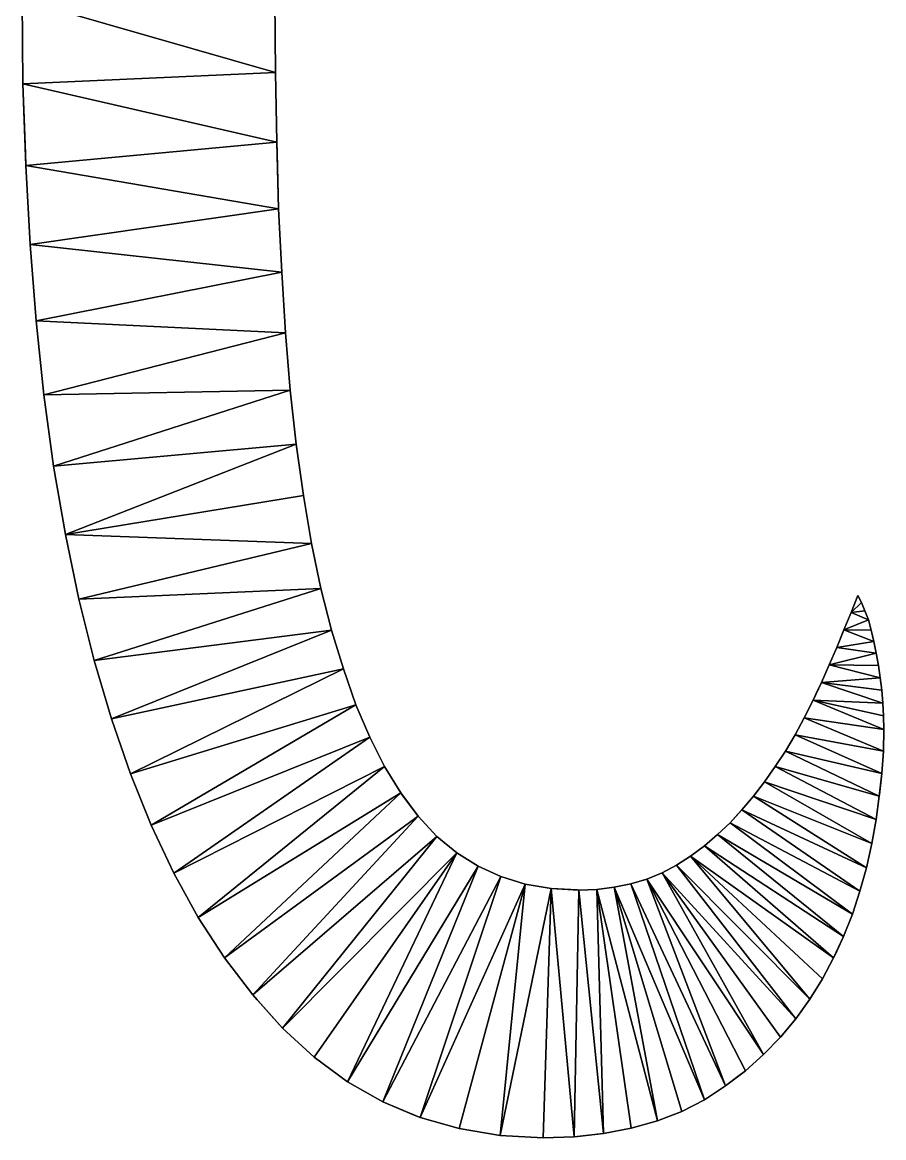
# Model space of a CAD drawing. Extents: x -29.1 to 29.1, y -25 to 25.
# Drawn here: x -15.086 to -12.334, y 3 to 6.562 of the extents above; entities that cross this region are included whole.
import ezdxf

# ---------------------------------------------------------------- set-up
doc = ezdxf.new("R2010")
doc.units = 0
doc.header["$MEASUREMENT"] = 0
doc.layers.add('ConstrLine', color=7, linetype='Continuous')
doc.layers.add('ObjLayer', color=2, linetype='Continuous')

msp = doc.modelspace()

# ---------------------------------------------------------------- linework, layer by layer
at = {"layer": 'ConstrLine'}
for points in [[(-14.277, 6.402, 5), (-14.279, 6.635, 5), (-15.086, 6.635, 5)], [(-15.084, 6.366, 5), (-14.277, 6.402, 5), (-15.086, 6.635, 5)], [(-15.086, 6.635, 4), (-15.084, 6.366, 4), (-15.084, 6.366, 5)], [(-15.086, 6.635, 4), (-15.084, 6.366, 5), (-15.086, 6.635, 5)], [(-14.279, 6.635, 4), (-14.279, 6.635, 5), (-14.277, 6.402, 5)], [(-14.279, 6.635, 4), (-14.277, 6.402, 5), (-14.277, 6.402, 4)], [(-14.273, 6.18, 5), (-14.277, 6.402, 5), (-15.084, 6.366, 5)], [(-14.277, 6.402, 4), (-14.277, 6.402, 5), (-14.273, 6.18, 5)], [(-14.277, 6.402, 4), (-14.273, 6.18, 5), (-14.273, 6.18, 4)], [(-15.084, 6.366, 5), (-15.075, 6.105, 5), (-14.273, 6.18, 5)], [(-15.084, 6.366, 4), (-15.0763, 6.144, 4), (-15.084, 6.366, 5)], [(-15.0763, 6.144, 4), (-15.075, 6.105, 5), (-15.084, 6.366, 5)], [(-14.267, 5.967, 5), (-14.273, 6.18, 5), (-15.075, 6.105, 5)], [(-14.273, 6.18, 4), (-14.273, 6.18, 5), (-14.272, 6.144, 4)], [(-14.273, 6.18, 5), (-14.267, 5.967, 5), (-14.272, 6.144, 4)], [(-15.0763, 6.144, 4), (-15.075, 6.105, 4), (-15.075, 6.105, 5)], [(-14.267, 5.967, 4), (-14.272, 6.144, 4), (-14.267, 5.967, 5)], [(-15.075, 6.105, 5), (-15.061, 5.853, 5), (-14.267, 5.967, 5)], [(-15.075, 6.105, 4), (-15.061, 5.853, 4), (-15.061, 5.853, 5)], [(-15.075, 6.105, 4), (-15.061, 5.853, 5), (-15.075, 6.105, 5)], [(-14.257, 5.764, 5), (-14.267, 5.967, 5), (-15.061, 5.853, 5)], [(-14.267, 5.967, 4), (-14.267, 5.967, 5), (-14.257, 5.764, 5)], [(-14.267, 5.967, 4), (-14.257, 5.764, 5), (-14.257, 5.764, 4)], [(-15.061, 5.853, 5), (-15.042, 5.609, 5), (-14.257, 5.764, 5)], [(-15.061, 5.853, 4), (-15.042, 5.609, 4), (-15.042, 5.609, 5)], [(-15.061, 5.853, 4), (-15.042, 5.609, 5), (-15.061, 5.853, 5)], [(-14.245, 5.571, 5), (-14.257, 5.764, 5), (-15.042, 5.609, 5)], [(-14.257, 5.764, 4), (-14.257, 5.764, 5), (-14.245, 5.571, 5)], [(-14.257, 5.764, 4), (-14.245, 5.571, 5), (-14.245, 5.571, 4)], [(-15.042, 5.609, 5), (-15.017, 5.373, 5), (-14.245, 5.571, 5)], [(-15.042, 5.609, 4), (-15.017, 5.373, 4), (-15.017, 5.373, 5)], [(-15.042, 5.609, 4), (-15.017, 5.373, 5), (-15.042, 5.609, 5)], [(-14.23, 5.388, 5), (-14.245, 5.571, 5), (-15.017, 5.373, 5)], [(-14.245, 5.571, 4), (-14.245, 5.571, 5), (-14.23, 5.388, 5)], [(-14.245, 5.571, 4), (-14.23, 5.388, 5), (-14.23, 5.388, 4)], [(-15.017, 5.373, 5), (-14.986, 5.145, 5), (-14.23, 5.388, 5)], [(-14.211, 5.215, 5), (-14.23, 5.388, 5), (-14.986, 5.145, 5)], [(-14.23, 5.388, 4), (-14.23, 5.388, 5), (-14.211, 5.215, 5)], [(-14.23, 5.388, 4), (-14.211, 5.215, 5), (-14.211, 5.215, 4)], [(-15.017, 5.373, 4), (-14.986, 5.145, 4), (-14.986, 5.145, 5)], [(-15.017, 5.373, 4), (-14.986, 5.145, 5), (-15.017, 5.373, 5)], [(-14.986, 5.145, 5), (-14.948, 4.927, 5), (-14.211, 5.215, 5)], [(-14.188, 5.051, 5), (-14.211, 5.215, 5), (-14.948, 4.927, 5)], [(-14.211, 5.215, 4), (-14.211, 5.215, 5), (-14.188, 5.051, 5)], [(-14.211, 5.215, 4), (-14.188, 5.051, 5), (-14.188, 5.051, 4)], [(-14.986, 5.145, 4), (-14.948, 4.927, 4), (-14.948, 4.927, 5)], [(-14.986, 5.145, 4), (-14.948, 4.927, 5), (-14.986, 5.145, 5)], [(-14.162, 4.898, 5), (-14.188, 5.051, 5), (-14.948, 4.927, 5)], [(-14.188, 5.051, 4), (-14.188, 5.051, 5), (-14.162, 4.898, 5)], [(-14.188, 5.051, 4), (-14.162, 4.898, 5), (-14.162, 4.898, 4)], [(-14.948, 4.927, 5), (-14.905, 4.72, 5), (-14.162, 4.898, 5)], [(-14.948, 4.927, 4), (-14.905, 4.72, 4), (-14.905, 4.72, 5)], [(-14.948, 4.927, 4), (-14.905, 4.72, 5), (-14.948, 4.927, 5)], [(-14.132, 4.754, 5), (-14.162, 4.898, 5), (-14.905, 4.72, 5)], [(-14.162, 4.898, 4), (-14.162, 4.898, 5), (-14.132, 4.754, 5)], [(-14.162, 4.898, 4), (-14.132, 4.754, 5), (-14.132, 4.754, 4)], [(-14.905, 4.72, 5), (-14.856, 4.524, 5), (-14.132, 4.754, 5)], [(-14.098, 4.621, 5), (-14.132, 4.754, 5), (-14.856, 4.524, 5)], [(-14.132, 4.754, 4), (-14.132, 4.754, 5), (-14.098, 4.621, 5)], [(-14.132, 4.754, 4), (-14.098, 4.621, 5), (-14.098, 4.621, 4)], [(-14.905, 4.72, 4), (-14.856, 4.524, 4), (-14.856, 4.524, 5)], [(-14.905, 4.72, 4), (-14.856, 4.524, 5), (-14.905, 4.72, 5)], [(-12.417, 4.732, 5), (-12.438, 4.677, 5), (-12.405, 4.709, 5)], [(-12.417, 4.732, 4), (-12.438, 4.677, 4), (-12.438, 4.677, 5)], [(-12.417, 4.732, 4), (-12.438, 4.677, 5), (-12.417, 4.732, 5)], [(-12.405, 4.709, 5), (-12.438, 4.677, 5), (-12.394, 4.683, 5)], [(-12.417, 4.732, 4), (-12.417, 4.732, 5), (-12.405, 4.709, 5)], [(-12.417, 4.732, 4), (-12.405, 4.709, 5), (-12.405, 4.709, 4)], [(-12.405, 4.709, 4), (-12.405, 4.709, 5), (-12.394, 4.683, 5)], [(-12.405, 4.709, 4), (-12.394, 4.683, 5), (-12.394, 4.683, 4)], [(-12.438, 4.677, 5), (-12.461, 4.622, 5), (-12.383, 4.654, 5)], [(-12.438, 4.677, 4), (-12.461, 4.622, 4), (-12.461, 4.622, 5)], [(-12.438, 4.677, 4), (-12.461, 4.622, 5), (-12.438, 4.677, 5)], [(-12.394, 4.683, 5), (-12.438, 4.677, 5), (-12.383, 4.654, 5)], [(-12.394, 4.683, 4), (-12.394, 4.683, 5), (-12.383, 4.654, 5)], [(-12.394, 4.683, 4), (-12.383, 4.654, 5), (-12.383, 4.654, 4)], [(-12.374, 4.621, 5), (-12.383, 4.654, 5), (-12.461, 4.622, 5)], [(-12.383, 4.654, 4), (-12.383, 4.654, 5), (-12.374, 4.621, 5)], [(-12.383, 4.654, 4), (-12.374, 4.621, 5), (-12.374, 4.621, 4)], [(-14.856, 4.524, 5), (-14.801, 4.338, 5), (-14.098, 4.621, 5)], [(-14.06, 4.497, 5), (-14.098, 4.621, 5), (-14.801, 4.338, 5)], [(-14.098, 4.621, 4), (-14.098, 4.621, 5), (-14.06, 4.497, 5)], [(-14.098, 4.621, 4), (-14.06, 4.497, 5), (-14.06, 4.497, 4)], [(-12.484, 4.566, 5), (-12.366, 4.585, 5), (-12.461, 4.622, 5)], [(-12.484, 4.566, 5), (-12.461, 4.622, 5), (-12.4668, 4.608, 4)], [(-12.4668, 4.608, 4), (-12.484, 4.566, 4), (-12.484, 4.566, 5)], [(-12.461, 4.622, 4), (-12.4668, 4.608, 4), (-12.461, 4.622, 5)], [(-12.374, 4.621, 5), (-12.461, 4.622, 5), (-12.366, 4.585, 5)], [(-12.366, 4.585, 5), (-12.3711, 4.608, 4), (-12.374, 4.621, 5)], [(-12.374, 4.621, 4), (-12.374, 4.621, 5), (-12.3711, 4.608, 4)], [(-12.366, 4.585, 4), (-12.3711, 4.608, 4), (-12.366, 4.585, 5)], [(-12.484, 4.566, 5), (-12.508, 4.51, 5), (-12.358, 4.547, 5)], [(-12.508, 4.51, 5), (-12.484, 4.566, 5), (-12.508, 4.51, 4)], [(-12.484, 4.566, 4), (-12.508, 4.51, 4), (-12.484, 4.566, 5)], [(-12.366, 4.585, 5), (-12.484, 4.566, 5), (-12.358, 4.547, 5)], [(-12.358, 4.547, 5), (-12.358, 4.547, 4), (-12.366, 4.585, 5)], [(-12.366, 4.585, 4), (-12.366, 4.585, 5), (-12.358, 4.547, 4)], [(-12.351, 4.508, 5), (-12.358, 4.547, 5), (-12.508, 4.51, 5)], [(-12.351, 4.508, 4), (-12.358, 4.547, 4), (-12.351, 4.508, 5)], [(-12.358, 4.547, 5), (-12.351, 4.508, 5), (-12.358, 4.547, 4)], [(-14.856, 4.524, 4), (-14.801, 4.338, 4), (-14.801, 4.338, 5)], [(-14.856, 4.524, 4), (-14.801, 4.338, 5), (-14.856, 4.524, 5)], [(-14.801, 4.338, 5), (-14.74, 4.162, 5), (-14.06, 4.497, 5)], [(-14.02, 4.383, 5), (-14.06, 4.497, 5), (-14.74, 4.162, 5)], [(-14.06, 4.497, 4), (-14.06, 4.497, 5), (-14.02, 4.383, 5)], [(-14.06, 4.497, 4), (-14.02, 4.383, 5), (-14.02, 4.383, 4)], [(-12.508, 4.51, 5), (-12.533, 4.454, 5), (-12.345, 4.469, 5)], [(-12.508, 4.51, 4), (-12.533, 4.454, 5), (-12.508, 4.51, 5)], [(-12.508, 4.51, 4), (-12.533, 4.454, 4), (-12.533, 4.454, 5)], [(-12.345, 4.469, 5), (-12.351, 4.508, 5), (-12.508, 4.51, 5)], [(-12.351, 4.508, 4), (-12.351, 4.508, 5), (-12.345, 4.469, 5)], [(-12.351, 4.508, 4), (-12.345, 4.469, 5), (-12.345, 4.469, 4)], [(-12.533, 4.454, 5), (-12.559, 4.397, 5), (-12.337, 4.388, 5)], [(-12.533, 4.454, 5), (-12.544, 4.4299, 4), (-12.559, 4.397, 5)], [(-12.533, 4.454, 4), (-12.544, 4.4299, 4), (-12.533, 4.454, 5)], [(-12.34, 4.429, 5), (-12.345, 4.469, 5), (-12.533, 4.454, 5)], [(-12.337, 4.388, 5), (-12.34, 4.429, 5), (-12.533, 4.454, 5)], [(-12.34, 4.429, 5), (-12.34, 4.429, 4), (-12.345, 4.469, 5)], [(-12.345, 4.469, 4), (-12.345, 4.469, 5), (-12.34, 4.429, 4)], [(-12.559, 4.397, 4), (-12.559, 4.397, 5), (-12.544, 4.4299, 4)], [(-12.34, 4.429, 4), (-12.34, 4.429, 5), (-12.337, 4.388, 5)], [(-12.34, 4.429, 4), (-12.337, 4.388, 5), (-12.337, 4.388, 4)], [(-14.74, 4.162, 5), (-14.674, 3.998, 5), (-14.02, 4.383, 5)], [(-13.976, 4.279, 5), (-14.02, 4.383, 5), (-14.674, 3.998, 5)], [(-14.02, 4.383, 4), (-14.02, 4.383, 5), (-13.976, 4.279, 5)], [(-14.02, 4.383, 4), (-13.976, 4.279, 5), (-13.976, 4.279, 4)], [(-12.559, 4.397, 5), (-12.588, 4.341, 5), (-12.334, 4.304, 5)], [(-12.559, 4.397, 4), (-12.588, 4.341, 5), (-12.559, 4.397, 5)], [(-12.588, 4.341, 5), (-12.559, 4.397, 4), (-12.588, 4.341, 4)], [(-12.335, 4.347, 5), (-12.337, 4.388, 5), (-12.559, 4.397, 5)], [(-12.334, 4.304, 5), (-12.335, 4.347, 5), (-12.559, 4.397, 5)], [(-12.337, 4.388, 4), (-12.337, 4.388, 5), (-12.335, 4.347, 5)], [(-12.335, 4.347, 4), (-12.337, 4.388, 4), (-12.335, 4.347, 5)], [(-12.335, 4.347, 5), (-12.334, 4.304, 5), (-12.334, 4.304, 4)], [(-12.335, 4.347, 5), (-12.334, 4.304, 4), (-12.335, 4.347, 4)], [(-14.801, 4.338, 4), (-14.74, 4.162, 4), (-14.74, 4.162, 5)], [(-14.801, 4.338, 4), (-14.74, 4.162, 5), (-14.801, 4.338, 5)], [(-12.588, 4.341, 5), (-12.617, 4.287, 5), (-12.335, 4.235, 5)], [(-12.588, 4.341, 5), (-12.588, 4.341, 4), (-12.617, 4.287, 5)], [(-12.617, 4.287, 4), (-12.617, 4.287, 5), (-12.588, 4.341, 4)], [(-12.335, 4.235, 5), (-12.334, 4.304, 5), (-12.588, 4.341, 5)], [(-14.674, 3.998, 5), (-14.602, 3.845, 5), (-13.976, 4.279, 5)], [(-13.929, 4.185, 5), (-13.976, 4.279, 5), (-14.602, 3.845, 5)], [(-13.976, 4.279, 4), (-13.976, 4.279, 5), (-13.929, 4.185, 5)], [(-13.976, 4.279, 4), (-13.929, 4.185, 5), (-13.929, 4.185, 4)], [(-12.617, 4.287, 5), (-12.648, 4.235, 5), (-12.34, 4.163, 5)], [(-12.648, 4.235, 5), (-12.617, 4.287, 5), (-12.648, 4.235, 4)], [(-12.617, 4.287, 4), (-12.648, 4.235, 4), (-12.617, 4.287, 5)], [(-12.34, 4.163, 5), (-12.335, 4.235, 5), (-12.617, 4.287, 5)], [(-12.334, 4.304, 4), (-12.334, 4.304, 5), (-12.335, 4.235, 5)], [(-12.335, 4.235, 4), (-12.334, 4.304, 4), (-12.335, 4.235, 5)], [(-12.648, 4.235, 5), (-12.681, 4.185, 5), (-12.348, 4.091, 5)], [(-12.648, 4.235, 4), (-12.681, 4.185, 4), (-12.648, 4.235, 5)], [(-12.681, 4.185, 5), (-12.648, 4.235, 5), (-12.681, 4.185, 4)], [(-12.348, 4.091, 5), (-12.34, 4.163, 5), (-12.648, 4.235, 5)], [(-12.34, 4.163, 4), (-12.335, 4.235, 5), (-12.34, 4.163, 5)], [(-12.34, 4.163, 4), (-12.335, 4.235, 4), (-12.335, 4.235, 5)], [(-14.602, 3.845, 5), (-14.524, 3.703, 5), (-13.929, 4.185, 5)], [(-13.877, 4.101, 5), (-13.929, 4.185, 5), (-14.524, 3.703, 5)], [(-13.929, 4.185, 4), (-13.929, 4.185, 5), (-13.877, 4.101, 5)], [(-13.929, 4.185, 4), (-13.877, 4.101, 5), (-13.877, 4.101, 4)], [(-12.715, 4.137, 5), (-12.358, 4.016, 5), (-12.681, 4.185, 5)], [(-12.681, 4.185, 5), (-12.681, 4.185, 4), (-12.715, 4.137, 5)], [(-12.681, 4.185, 4), (-12.715, 4.137, 4), (-12.715, 4.137, 5)], [(-12.348, 4.091, 5), (-12.681, 4.185, 5), (-12.358, 4.016, 5)], [(-14.74, 4.162, 4), (-14.7134, 4.096, 4), (-14.74, 4.162, 5)], [(-14.7134, 4.096, 4), (-14.674, 3.998, 5), (-14.74, 4.162, 5)], [(-12.75, 4.091, 5), (-12.372, 3.94, 5), (-12.715, 4.137, 5)], [(-12.715, 4.137, 5), (-12.7462, 4.096, 4), (-12.75, 4.091, 5)], [(-12.715, 4.137, 4), (-12.7462, 4.096, 4), (-12.715, 4.137, 5)], [(-12.358, 4.016, 5), (-12.715, 4.137, 5), (-12.372, 3.94, 5)], [(-12.348, 4.091, 5), (-12.3474, 4.096, 4), (-12.34, 4.163, 5)], [(-12.34, 4.163, 4), (-12.34, 4.163, 5), (-12.3474, 4.096, 4)], [(-14.524, 3.703, 5), (-14.44, 3.574, 5), (-13.877, 4.101, 5)], [(-13.821, 4.027, 5), (-13.877, 4.101, 5), (-14.44, 3.574, 5)], [(-13.877, 4.101, 4), (-13.877, 4.101, 5), (-13.8732, 4.096, 4)], [(-13.877, 4.101, 5), (-13.821, 4.027, 5), (-13.8732, 4.096, 4)], [(-14.7134, 4.096, 4), (-14.674, 3.998, 4), (-14.674, 3.998, 5)], [(-13.821, 4.027, 4), (-13.8732, 4.096, 4), (-13.821, 4.027, 5)], [(-12.75, 4.091, 5), (-12.787, 4.047, 5), (-12.389, 3.862, 5)], [(-12.75, 4.091, 4), (-12.787, 4.047, 4), (-12.787, 4.047, 5)], [(-12.75, 4.091, 4), (-12.787, 4.047, 5), (-12.75, 4.091, 5)], [(-12.75, 4.091, 4), (-12.75, 4.091, 5), (-12.7462, 4.096, 4)], [(-12.75, 4.091, 5), (-12.389, 3.862, 5), (-12.372, 3.94, 5)], [(-12.348, 4.091, 4), (-12.348, 4.091, 5), (-12.358, 4.016, 5)], [(-12.348, 4.091, 4), (-12.358, 4.016, 5), (-12.358, 4.016, 4)], [(-12.348, 4.091, 4), (-12.3474, 4.096, 4), (-12.348, 4.091, 5)], [(-14.44, 3.574, 5), (-14.35, 3.456, 5), (-13.821, 4.027, 5)], [(-13.762, 3.962, 5), (-13.821, 4.027, 5), (-14.35, 3.456, 5)], [(-13.821, 4.027, 4), (-13.821, 4.027, 5), (-13.762, 3.962, 5)], [(-13.821, 4.027, 4), (-13.762, 3.962, 5), (-13.762, 3.962, 4)], [(-12.787, 4.047, 5), (-12.825, 4.006, 5), (-12.41, 3.787, 5)], [(-12.825, 4.006, 5), (-12.787, 4.047, 5), (-12.8, 4.033, 4)], [(-12.8, 4.033, 4), (-12.825, 4.006, 4), (-12.825, 4.006, 5)], [(-12.787, 4.047, 4), (-12.8, 4.033, 4), (-12.787, 4.047, 5)], [(-12.41, 3.787, 5), (-12.389, 3.862, 5), (-12.787, 4.047, 5)], [(-14.674, 3.998, 4), (-14.602, 3.845, 4), (-14.602, 3.845, 5)], [(-14.674, 3.998, 4), (-14.602, 3.845, 5), (-14.674, 3.998, 5)], [(-12.825, 4.006, 5), (-12.865, 3.968, 5), (-12.434, 3.714, 5)], [(-12.865, 3.968, 4), (-12.865, 3.968, 5), (-12.825, 4.006, 5)], [(-12.865, 3.968, 4), (-12.825, 4.006, 5), (-12.825, 4.006, 4)], [(-12.434, 3.714, 5), (-12.41, 3.787, 5), (-12.825, 4.006, 5)], [(-12.358, 4.016, 4), (-12.358, 4.016, 5), (-12.372, 3.94, 5)], [(-12.358, 4.016, 4), (-12.372, 3.94, 5), (-12.372, 3.94, 4)], [(-14.35, 3.456, 5), (-14.255, 3.35, 5), (-13.762, 3.962, 5)], [(-13.698, 3.91, 5), (-13.762, 3.962, 5), (-14.255, 3.35, 5)], [(-13.762, 3.962, 4), (-13.762, 3.962, 5), (-13.698, 3.91, 5)], [(-13.762, 3.962, 4), (-13.698, 3.91, 5), (-13.698, 3.91, 4)], [(-12.865, 3.968, 5), (-12.907, 3.932, 5), (-12.462, 3.643, 5)], [(-12.907, 3.932, 4), (-12.907, 3.932, 5), (-12.865, 3.968, 5)], [(-12.907, 3.932, 4), (-12.865, 3.968, 5), (-12.865, 3.968, 4)], [(-12.462, 3.643, 5), (-12.434, 3.714, 5), (-12.865, 3.968, 5)], [(-12.951, 3.899, 5), (-12.494, 3.574, 5), (-12.907, 3.932, 5)], [(-12.951, 3.899, 4), (-12.951, 3.899, 5), (-12.907, 3.932, 5)], [(-12.951, 3.899, 4), (-12.907, 3.932, 5), (-12.907, 3.932, 4)], [(-12.462, 3.643, 5), (-12.907, 3.932, 5), (-12.494, 3.574, 5)], [(-12.372, 3.94, 4), (-12.372, 3.94, 5), (-12.389, 3.862, 5)], [(-12.372, 3.94, 4), (-12.389, 3.862, 5), (-12.389, 3.862, 4)], [(-14.255, 3.35, 5), (-14.154, 3.257, 5), (-13.698, 3.91, 5)], [(-14.154, 3.257, 5), (-14.047, 3.178, 5), (-13.698, 3.91, 5)], [(-13.63, 3.867, 5), (-13.698, 3.91, 5), (-14.047, 3.178, 5)], [(-13.698, 3.91, 4), (-13.698, 3.91, 5), (-13.63, 3.867, 5)], [(-13.698, 3.91, 4), (-13.63, 3.867, 5), (-13.63, 3.867, 4)], [(-12.996, 3.87, 5), (-12.57, 3.442, 5), (-12.951, 3.899, 5)], [(-12.996, 3.87, 4), (-12.996, 3.87, 5), (-12.951, 3.899, 5)], [(-12.996, 3.87, 4), (-12.951, 3.899, 5), (-12.951, 3.899, 4)], [(-12.53, 3.507, 5), (-12.951, 3.899, 5), (-12.57, 3.442, 5)], [(-12.494, 3.574, 5), (-12.951, 3.899, 5), (-12.53, 3.507, 5)], [(-14.047, 3.178, 5), (-13.934, 3.114, 5), (-13.63, 3.867, 5)], [(-13.557, 3.834, 5), (-13.63, 3.867, 5), (-13.934, 3.114, 5)], [(-13.63, 3.867, 4), (-13.63, 3.867, 5), (-13.557, 3.834, 5)], [(-13.63, 3.867, 4), (-13.557, 3.834, 5), (-13.557, 3.834, 4)], [(-12.996, 3.87, 5), (-13.042, 3.846, 5), (-12.615, 3.38, 5)], [(-13.042, 3.846, 4), (-13.042, 3.846, 5), (-12.996, 3.87, 5)], [(-13.042, 3.846, 4), (-12.996, 3.87, 5), (-12.996, 3.87, 4)], [(-12.57, 3.442, 5), (-12.996, 3.87, 5), (-12.615, 3.38, 5)], [(-12.389, 3.862, 4), (-12.389, 3.862, 5), (-12.41, 3.787, 5)], [(-12.389, 3.862, 4), (-12.41, 3.787, 5), (-12.41, 3.787, 4)], [(-14.602, 3.845, 4), (-14.524, 3.703, 4), (-14.524, 3.703, 5)], [(-14.602, 3.845, 4), (-14.524, 3.703, 5), (-14.602, 3.845, 5)], [(-13.934, 3.114, 5), (-13.815, 3.064, 5), (-13.557, 3.834, 5)], [(-13.479, 3.81, 5), (-13.557, 3.834, 5), (-13.815, 3.064, 5)], [(-13.557, 3.834, 4), (-13.557, 3.834, 5), (-13.479, 3.81, 5)], [(-13.557, 3.834, 4), (-13.479, 3.81, 5), (-13.479, 3.81, 4)], [(-13.091, 3.826, 5), (-13.142, 3.811, 5), (-12.839, 3.166, 5)], [(-13.142, 3.811, 4), (-13.142, 3.811, 5), (-13.091, 3.826, 5)], [(-13.142, 3.811, 4), (-13.091, 3.826, 5), (-13.091, 3.826, 4)], [(-13.042, 3.846, 5), (-13.091, 3.826, 5), (-12.718, 3.266, 5)], [(-13.091, 3.826, 4), (-13.091, 3.826, 5), (-13.042, 3.846, 5)], [(-13.091, 3.826, 4), (-13.042, 3.846, 5), (-13.042, 3.846, 4)], [(-12.839, 3.166, 5), (-12.776, 3.214, 5), (-13.091, 3.826, 5)], [(-12.718, 3.266, 5), (-13.091, 3.826, 5), (-12.776, 3.214, 5)], [(-12.664, 3.321, 5), (-13.042, 3.846, 5), (-12.718, 3.266, 5)], [(-12.615, 3.38, 5), (-13.042, 3.846, 5), (-12.664, 3.321, 5)], [(-13.815, 3.064, 5), (-13.69, 3.029, 5), (-13.479, 3.81, 5)], [(-13.69, 3.029, 5), (-13.559, 3.007, 5), (-13.479, 3.81, 5)], [(-13.396, 3.796, 5), (-13.479, 3.81, 5), (-13.559, 3.007, 5)], [(-13.422, 3, 5), (-13.396, 3.796, 5), (-13.559, 3.007, 5)], [(-13.479, 3.81, 4), (-13.479, 3.81, 5), (-13.396, 3.796, 5)], [(-13.479, 3.81, 4), (-13.396, 3.796, 5), (-13.396, 3.796, 4)], [(-13.323, 3.003, 5), (-13.396, 3.796, 5), (-13.422, 3, 5)], [(-13.396, 3.796, 5), (-13.323, 3.003, 5), (-13.308, 3.791, 5)], [(-13.396, 3.796, 5), (-13.312, 3.7912, 4), (-13.396, 3.796, 4)], [(-13.396, 3.796, 5), (-13.308, 3.791, 5), (-13.312, 3.7912, 4)], [(-13.229, 3.013, 5), (-13.308, 3.791, 5), (-13.323, 3.003, 5)], [(-13.308, 3.791, 4), (-13.312, 3.7912, 4), (-13.308, 3.791, 5)], [(-13.308, 3.791, 5), (-13.229, 3.013, 5), (-13.25, 3.793, 5)], [(-13.308, 3.791, 4), (-13.308, 3.791, 5), (-13.25, 3.793, 5)], [(-13.308, 3.791, 4), (-13.25, 3.793, 5), (-13.25, 3.793, 4)], [(-13.25, 3.793, 5), (-13.057, 3.054, 5), (-13.195, 3.8, 5)], [(-13.25, 3.793, 4), (-13.25, 3.793, 5), (-13.195, 3.8, 5)], [(-13.25, 3.793, 4), (-13.195, 3.8, 5), (-13.195, 3.8, 4)], [(-13.057, 3.054, 5), (-13.25, 3.793, 5), (-13.141, 3.03, 5)], [(-13.141, 3.03, 5), (-13.25, 3.793, 5), (-13.229, 3.013, 5)], [(-13.142, 3.811, 5), (-13.195, 3.8, 5), (-12.906, 3.121, 5)], [(-13.195, 3.8, 4), (-13.195, 3.8, 5), (-13.142, 3.811, 5)], [(-13.195, 3.8, 4), (-13.142, 3.811, 5), (-13.142, 3.811, 4)], [(-12.979, 3.084, 5), (-12.906, 3.121, 5), (-13.195, 3.8, 5)], [(-12.979, 3.084, 5), (-13.195, 3.8, 5), (-13.057, 3.054, 5)], [(-12.906, 3.121, 5), (-12.839, 3.166, 5), (-13.142, 3.811, 5)], [(-12.41, 3.787, 4), (-12.41, 3.787, 5), (-12.434, 3.714, 5)], [(-12.41, 3.787, 4), (-12.434, 3.714, 5), (-12.434, 3.714, 4)], [(-12.434, 3.714, 4), (-12.434, 3.714, 5), (-12.462, 3.643, 5)], [(-12.434, 3.714, 4), (-12.462, 3.643, 5), (-12.462, 3.643, 4)], [(-14.524, 3.703, 4), (-14.44, 3.574, 4), (-14.44, 3.574, 5)], [(-14.524, 3.703, 4), (-14.44, 3.574, 5), (-14.524, 3.703, 5)], [(-12.462, 3.643, 5), (-12.494, 3.574, 5), (-12.4894, 3.584, 4)], [(-12.462, 3.643, 4), (-12.462, 3.643, 5), (-12.4894, 3.584, 4)], [(-14.44, 3.574, 4), (-14.35, 3.456, 4), (-14.35, 3.456, 5)], [(-14.44, 3.574, 4), (-14.35, 3.456, 5), (-14.44, 3.574, 5)], [(-12.494, 3.574, 4), (-12.494, 3.574, 5), (-12.53, 3.507, 5)], [(-12.494, 3.574, 4), (-12.53, 3.507, 5), (-12.53, 3.507, 4)], [(-12.494, 3.574, 4), (-12.4894, 3.584, 4), (-12.494, 3.574, 5)], [(-12.53, 3.507, 4), (-12.53, 3.507, 5), (-12.57, 3.442, 5)], [(-12.53, 3.507, 4), (-12.57, 3.442, 5), (-12.57, 3.442, 4)], [(-14.35, 3.456, 4), (-14.336, 3.4404, 4), (-14.35, 3.456, 5)], [(-14.336, 3.4404, 4), (-14.255, 3.35, 5), (-14.35, 3.456, 5)], [(-14.336, 3.4404, 4), (-14.255, 3.35, 4), (-14.255, 3.35, 5)], [(-12.57, 3.442, 4), (-12.57, 3.442, 5), (-12.615, 3.38, 5)], [(-12.57, 3.442, 4), (-12.615, 3.38, 5), (-12.615, 3.38, 4)], [(-14.255, 3.35, 4), (-14.154, 3.257, 4), (-14.154, 3.257, 5)], [(-14.255, 3.35, 4), (-14.154, 3.257, 5), (-14.255, 3.35, 5)], [(-12.615, 3.38, 4), (-12.615, 3.38, 5), (-12.664, 3.321, 5)], [(-12.615, 3.38, 4), (-12.664, 3.321, 5), (-12.664, 3.321, 4)], [(-12.664, 3.321, 4), (-12.664, 3.321, 5), (-12.718, 3.266, 5)], [(-12.664, 3.321, 4), (-12.718, 3.266, 5), (-12.718, 3.266, 4)], [(-14.154, 3.257, 4), (-14.047, 3.178, 4), (-14.047, 3.178, 5)], [(-14.154, 3.257, 4), (-14.047, 3.178, 5), (-14.154, 3.257, 5)], [(-12.776, 3.214, 4), (-12.718, 3.266, 4), (-12.718, 3.266, 5)], [(-12.776, 3.214, 4), (-12.718, 3.266, 5), (-12.776, 3.214, 5)], [(-12.8, 3.1957, 4), (-12.776, 3.214, 5), (-12.839, 3.166, 5)], [(-12.8, 3.1957, 4), (-12.776, 3.214, 4), (-12.776, 3.214, 5)], [(-14.047, 3.178, 4), (-13.934, 3.114, 4), (-13.934, 3.114, 5)], [(-14.047, 3.178, 4), (-13.934, 3.114, 5), (-14.047, 3.178, 5)], [(-12.839, 3.166, 4), (-12.8, 3.1957, 4), (-12.839, 3.166, 5)], [(-12.906, 3.121, 4), (-12.839, 3.166, 4), (-12.839, 3.166, 5)], [(-12.906, 3.121, 4), (-12.839, 3.166, 5), (-12.906, 3.121, 5)], [(-13.934, 3.114, 4), (-13.834, 3.072, 4), (-13.934, 3.114, 5)], [(-13.834, 3.072, 4), (-13.815, 3.064, 5), (-13.934, 3.114, 5)], [(-12.979, 3.084, 4), (-12.906, 3.121, 4), (-12.906, 3.121, 5)], [(-12.979, 3.084, 4), (-12.906, 3.121, 5), (-12.979, 3.084, 5)], [(-13.834, 3.072, 4), (-13.815, 3.064, 4), (-13.815, 3.064, 5)], [(-13.815, 3.064, 4), (-13.69, 3.029, 4), (-13.69, 3.029, 5)], [(-13.815, 3.064, 4), (-13.69, 3.029, 5), (-13.815, 3.064, 5)], [(-12.979, 3.084, 5), (-13.057, 3.054, 5), (-13.0102, 3.072, 4)], [(-13.057, 3.054, 4), (-13.0102, 3.072, 4), (-13.057, 3.054, 5)], [(-13.0102, 3.072, 4), (-12.979, 3.084, 4), (-12.979, 3.084, 5)], [(-13.69, 3.029, 4), (-13.559, 3.007, 4), (-13.559, 3.007, 5)], [(-13.69, 3.029, 4), (-13.559, 3.007, 5), (-13.69, 3.029, 5)], [(-13.229, 3.013, 4), (-13.141, 3.03, 4), (-13.141, 3.03, 5)], [(-13.229, 3.013, 4), (-13.141, 3.03, 5), (-13.229, 3.013, 5)], [(-13.141, 3.03, 4), (-13.057, 3.054, 4), (-13.057, 3.054, 5)], [(-13.141, 3.03, 4), (-13.057, 3.054, 5), (-13.141, 3.03, 5)], [(-13.559, 3.007, 4), (-13.422, 3, 4), (-13.422, 3, 5)], [(-13.559, 3.007, 4), (-13.422, 3, 5), (-13.559, 3.007, 5)], [(-13.422, 3, 5), (-13.422, 3, 4), (-13.323, 3.003, 4)], [(-13.422, 3, 5), (-13.323, 3.003, 4), (-13.323, 3.003, 5)], [(-13.229, 3.013, 5), (-13.323, 3.003, 5), (-13.312, 3.0042, 4)], [(-13.323, 3.003, 4), (-13.312, 3.0042, 4), (-13.323, 3.003, 5)], [(-13.312, 3.0042, 4), (-13.229, 3.013, 4), (-13.229, 3.013, 5)]]:
    msp.add_3dface(points, dxfattribs=at)
at = {"layer": 'ObjLayer'}
for p, q in [((-15.084, 6.366, 5), (-15.086, 6.635, 5)), ((-14.279, 6.635, 5), (-14.277, 6.402, 5)), ((-14.277, 6.402, 5), (-14.273, 6.18, 5)), ((-15.075, 6.105, 5), (-15.084, 6.366, 5)), ((-14.273, 6.18, 5), (-14.267, 5.967, 5)), ((-15.061, 5.853, 5), (-15.075, 6.105, 5)), ((-14.267, 5.967, 5), (-14.257, 5.764, 5)), ((-15.042, 5.609, 5), (-15.061, 5.853, 5)), ((-14.257, 5.764, 5), (-14.245, 5.571, 5)), ((-15.017, 5.373, 5), (-15.042, 5.609, 5)), ((-14.245, 5.571, 5), (-14.23, 5.388, 5)), ((-14.23, 5.388, 5), (-14.211, 5.215, 5)), ((-14.986, 5.145, 5), (-15.017, 5.373, 5)), ((-14.211, 5.215, 5), (-14.188, 5.051, 5)), ((-14.948, 4.927, 5), (-14.986, 5.145, 5)), ((-14.188, 5.051, 5), (-14.162, 4.898, 5)), ((-14.905, 4.72, 5), (-14.948, 4.927, 5)), ((-14.162, 4.898, 5), (-14.132, 4.754, 5)), ((-14.132, 4.754, 5), (-14.098, 4.621, 5)), ((-14.856, 4.524, 5), (-14.905, 4.72, 5)), ((-12.438, 4.677, 5), (-12.417, 4.732, 5)), ((-12.417, 4.732, 5), (-12.405, 4.709, 5)), ((-12.405, 4.709, 5), (-12.394, 4.683, 5)), ((-12.461, 4.622, 5), (-12.438, 4.677, 5)), ((-12.394, 4.683, 5), (-12.383, 4.654, 5)), ((-12.383, 4.654, 5), (-12.374, 4.621, 5)), ((-14.098, 4.621, 5), (-14.06, 4.497, 5)), ((-12.484, 4.566, 5), (-12.461, 4.622, 5)), ((-12.374, 4.621, 5), (-12.366, 4.585, 5)), ((-12.508, 4.51, 5), (-12.484, 4.566, 5)), ((-12.366, 4.585, 5), (-12.358, 4.547, 5)), ((-12.358, 4.547, 5), (-12.351, 4.508, 5)), ((-14.801, 4.338, 5), (-14.856, 4.524, 5)), ((-14.06, 4.497, 5), (-14.02, 4.383, 5)), ((-12.533, 4.454, 5), (-12.508, 4.51, 5)), ((-12.351, 4.508, 5), (-12.345, 4.469, 5)), ((-12.559, 4.397, 5), (-12.533, 4.454, 5)), ((-12.345, 4.469, 5), (-12.34, 4.429, 5)), ((-12.34, 4.429, 5), (-12.337, 4.388, 5)), ((-14.02, 4.383, 5), (-13.976, 4.279, 5)), ((-12.588, 4.341, 5), (-12.559, 4.397, 5)), ((-12.337, 4.388, 5), (-12.335, 4.347, 5)), ((-12.335, 4.347, 5), (-12.334, 4.304, 5)), ((-14.74, 4.162, 5), (-14.801, 4.338, 5)), ((-12.617, 4.287, 5), (-12.588, 4.341, 5)), ((-13.976, 4.279, 5), (-13.929, 4.185, 5)), ((-12.648, 4.235, 5), (-12.617, 4.287, 5)), ((-12.334, 4.304, 5), (-12.335, 4.235, 5)), ((-12.681, 4.185, 5), (-12.648, 4.235, 5)), ((-12.335, 4.235, 5), (-12.34, 4.163, 5)), ((-13.929, 4.185, 5), (-13.877, 4.101, 5)), ((-12.715, 4.137, 5), (-12.681, 4.185, 5)), ((-14.674, 3.998, 5), (-14.74, 4.162, 5)), ((-12.75, 4.091, 5), (-12.715, 4.137, 5)), ((-12.34, 4.163, 5), (-12.348, 4.091, 5)), ((-13.877, 4.101, 5), (-13.821, 4.027, 5)), ((-12.787, 4.047, 5), (-12.75, 4.091, 5)), ((-12.348, 4.091, 5), (-12.358, 4.016, 5)), ((-13.821, 4.027, 5), (-13.762, 3.962, 5)), ((-12.825, 4.006, 5), (-12.787, 4.047, 5)), ((-14.602, 3.845, 5), (-14.674, 3.998, 5)), ((-12.865, 3.968, 5), (-12.825, 4.006, 5)), ((-12.358, 4.016, 5), (-12.372, 3.94, 5)), ((-13.762, 3.962, 5), (-13.698, 3.91, 5)), ((-12.907, 3.932, 5), (-12.865, 3.968, 5)), ((-12.951, 3.899, 5), (-12.907, 3.932, 5)), ((-12.372, 3.94, 5), (-12.389, 3.862, 5)), ((-13.698, 3.91, 5), (-13.63, 3.867, 5)), ((-12.996, 3.87, 5), (-12.951, 3.899, 5)), ((-13.63, 3.867, 5), (-13.557, 3.834, 5)), ((-13.042, 3.846, 5), (-12.996, 3.87, 5)), ((-12.389, 3.862, 5), (-12.41, 3.787, 5)), ((-14.524, 3.703, 5), (-14.602, 3.845, 5)), ((-13.557, 3.834, 5), (-13.479, 3.81, 5)), ((-13.142, 3.811, 5), (-13.091, 3.826, 5)), ((-13.091, 3.826, 5), (-13.042, 3.846, 5)), ((-13.479, 3.81, 5), (-13.396, 3.796, 5)), ((-13.396, 3.796, 5), (-13.308, 3.791, 5)), ((-13.308, 3.791, 5), (-13.25, 3.793, 5)), ((-13.25, 3.793, 5), (-13.195, 3.8, 5)), ((-13.195, 3.8, 5), (-13.142, 3.811, 5)), ((-12.41, 3.787, 5), (-12.434, 3.714, 5)), ((-12.434, 3.714, 5), (-12.462, 3.643, 5)), ((-14.44, 3.574, 5), (-14.524, 3.703, 5)), ((-12.462, 3.643, 5), (-12.494, 3.574, 5)), ((-14.35, 3.456, 5), (-14.44, 3.574, 5)), ((-12.494, 3.574, 5), (-12.53, 3.507, 5)), ((-12.53, 3.507, 5), (-12.57, 3.442, 5)), ((-14.255, 3.35, 5), (-14.35, 3.456, 5)), ((-12.57, 3.442, 5), (-12.615, 3.38, 5)), ((-14.154, 3.257, 5), (-14.255, 3.35, 5)), ((-12.615, 3.38, 5), (-12.664, 3.321, 5)), ((-12.664, 3.321, 5), (-12.718, 3.266, 5)), ((-14.047, 3.178, 5), (-14.154, 3.257, 5)), ((-12.718, 3.266, 5), (-12.776, 3.214, 5)), ((-12.776, 3.214, 5), (-12.839, 3.166, 5)), ((-13.934, 3.114, 5), (-14.047, 3.178, 5)), ((-12.839, 3.166, 5), (-12.906, 3.121, 5)), ((-13.815, 3.064, 5), (-13.934, 3.114, 5)), ((-12.906, 3.121, 5), (-12.979, 3.084, 5)), ((-13.69, 3.029, 5), (-13.815, 3.064, 5)), ((-12.979, 3.084, 5), (-13.057, 3.054, 5)), ((-13.559, 3.007, 5), (-13.69, 3.029, 5)), ((-13.141, 3.03, 5), (-13.229, 3.013, 5)), ((-13.057, 3.054, 5), (-13.141, 3.03, 5)), ((-13.422, 3, 5), (-13.559, 3.007, 5)), ((-13.323, 3.003, 5), (-13.422, 3, 5)), ((-13.229, 3.013, 5), (-13.323, 3.003, 5))]:
    msp.add_line(p, q, dxfattribs=at)

doc.saveas('drawing.dxf')
